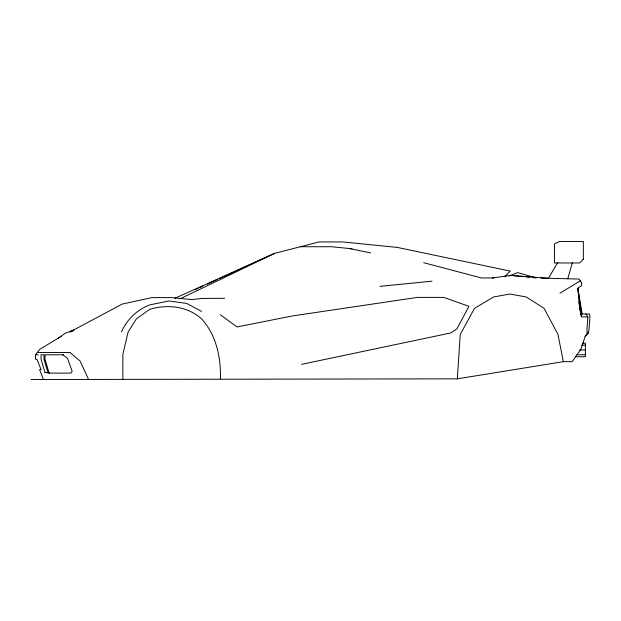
<?xml version="1.0" encoding="UTF-8"?>
<svg xmlns="http://www.w3.org/2000/svg" width="621" height="621" viewBox="0 0 621 621"><rect width="100%" height="100%" fill="white"/><g stroke="black" fill="none" stroke-linecap="round" stroke-linejoin="round"><path stroke-width="0.93" d="M31.05 379.524L457.297 378.841L460.262 334.424L474.506 308.342L493.617 296.97L509.903 294.012L526.189 296.97L544.097 308.342L557.976 334.424L563.34 361.67L572.22 361.67L580.93 349.188L585.153 336.45L587.194 333.485L586.876 330.209L587.893 316.881L585.898 314.001M588.258 331.63L588.118 333.485L585.153 336.45M567.773 278.767L572.438 262.45M557.813 262.419L548.428 278.27L510.912 275.406L492.406 277.952M43.462 379.524L39.573 369.65L41.056 369.65L36.95 359.225L35.467 359.225L35.467 354.785L39.853 349.281L61.254 336.349M504.656 276.71L510.291 271.098L397.261 247.406L342.73 241.934L319.047 241.934L274.692 253.337L174.796 298.321M58.227 338.22L64.957 333.392L74.582 329.604M559.963 293.182L580.309 280.863M179.927 298.887L274.692 253.337L219.461 278.588M194.916 289.813L198.425 288.206M200.179 287.407L202.811 286.203M207.189 284.201L217.715 279.388M509.243 275.972L517.697 272.627L536.195 277.952M72.758 331.156L69.979 331.948L122.228 304.065L151.99 297.599L171.233 297.599L191.967 299.57L202.648 298.422L224.631 298.29M301.495 364.364L450.73 332.957L456.901 328.874L468.933 306.347L443.829 297.389L417.498 297.389L292.623 315.91L237.012 326.933L220.253 314.731M457.297 378.841L563.34 361.67M379.897 286.374L432.022 281.166M300.401 246.731L331.498 246.731L352.037 248.788M493.842 277.952L481.407 277.952L423.631 262.691M580.713 314.001L589.593 314.001L589.95 316.881L588.941 330.209L588.118 333.485L587.194 333.485M580.922 314.723L581.543 316.881L587.893 316.881M582.552 343.134L585.37 343.134L585.37 356.757L575.783 356.757M581.551 345.129L585.37 345.129M579.665 349.949L585.37 349.949M37.314 352.472L69.979 352.472L80.14 361.096L88.593 379.524M35.467 354.785L38.277 354.785M63.427 354.785L44.991 354.785L44.991 359.225L49.09 373.105L70.926 373.105L72.16 371.35L67.526 358.301L62.76 354.785M576.839 354.762L585.37 354.762M47.957 372.398L44.013 359.225L44.013 354.785L41.056 354.785L41.056 359.225L44.945 372.398L49.595 372.678M540.899 278.076L579.028 279.054L581.59 282.679L581.59 285.637L577.833 288.206L579.401 306.075L581.543 316.881M510.912 275.406L523.084 276.632M525.894 276.919L529.635 277.292M533.385 277.672L535.255 277.859M44.945 372.398L49.09 373.105M349.382 248.524L370.628 252.894M201.569 311.4L186.711 303.421L168.865 300.968L149.692 304.895A50.285 50.285 0 0 0 121.545 331.793M582.195 314.001L577.833 288.206L581.45 314.001M578.997 301.527L580.48 311.889M580.123 308.87L580.612 313.139M220.408 378.841C220.998 357.448 216.302 335.053 201.569 318.806C187.325 306.145 167.491 304.034 149.692 309.343L136.426 318.806L128.198 331.793L122.849 354.35L122.849 379.524M583.344 259.244L579.688 262.978L554.522 262.978L554.522 243.735L559.653 241.476L583.344 241.476L583.344 259.244"/></g></svg>
